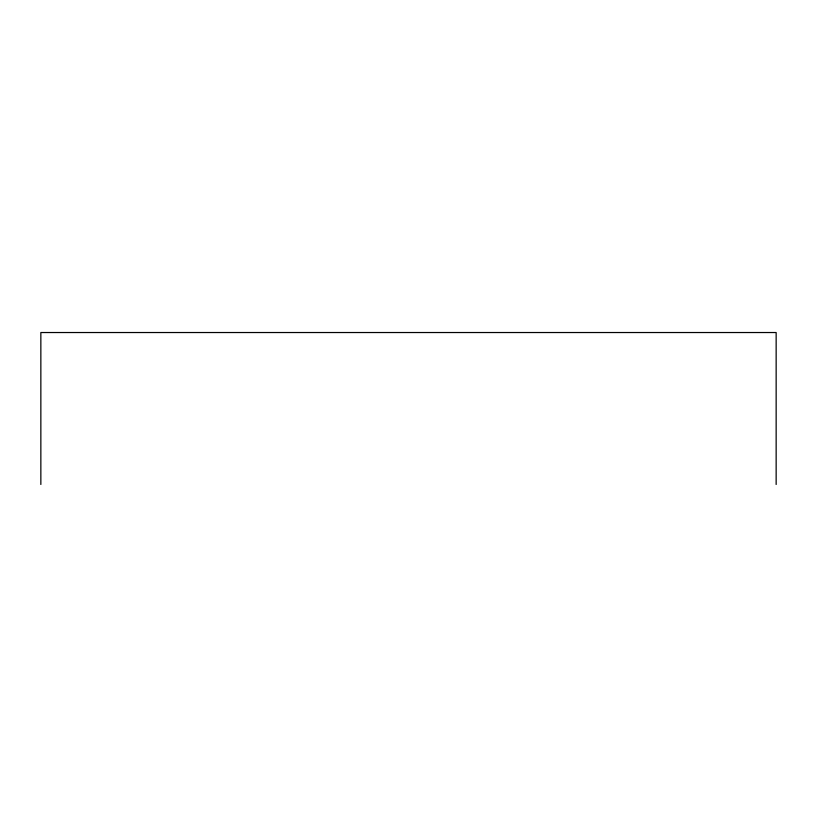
<?xml version="1.0" encoding="UTF-8"?>
<svg xmlns="http://www.w3.org/2000/svg" width="817" height="817" viewBox="0 0 817 817"><rect width="100%" height="100%" fill="white"/><g stroke="black" fill="none" stroke-linecap="round" stroke-linejoin="round"><path stroke-width="1.23" d="M776.15 484.471L776.15 332.529L40.85 332.529L40.85 484.471"/></g></svg>
